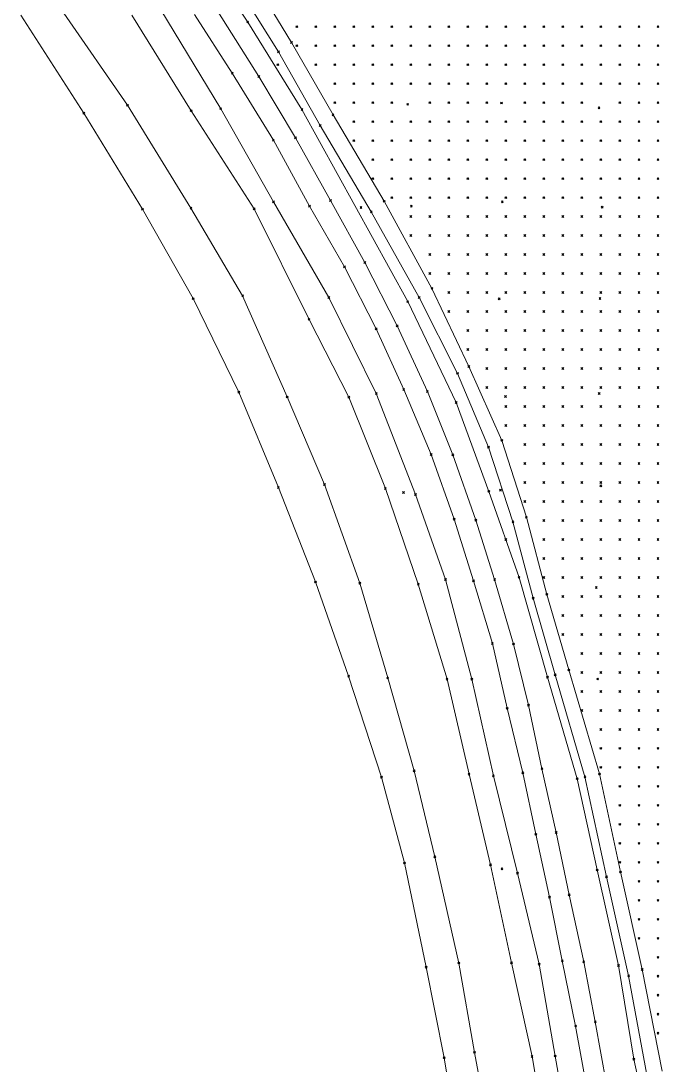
# Model space of a CAD drawing. Header units: metres. Extents: x 441556 to 446409, y 432338 to 461058.
# Drawn here: x 445646.8 to 445748, y 434113.7 to 434278.6 of the extents above; entities that cross this region are included whole.
import ezdxf

# ---------------------------------------------------------------- set-up
doc = ezdxf.new("R2010")
doc.units = ezdxf.units.M
doc.header["$MEASUREMENT"] = 0
doc.header["$PDMODE"] = 35
doc.header["$PDSIZE"] = 0.15
for name, color, linetype, lineweight in [('DTM-BRE-RevN_GRP_CANAL', 2, 'Continuous', 0), ('DTM-BRE-RevN_GRP_CANAL IRIGATIE JOS', 2, 'Continuous', 0), ('DTM-BRE-RevN_GRP_CANAL IRIGATIE SUS', 2, 'Continuous', 0), ('DTM-BRE-RevN_GRP_DIG', 2, 'Continuous', 0), ('DTM-BRE-RevN_GRP_DRUM PAMANT', 2, 'Continuous', 0), ('DTM-BRE-RevN_GRP_TALUZ JOS', 2, 'Continuous', 0), ('DTM-NOK-RevN_LIDAR_co_lidar', 91, 'Continuous', 0), ('DTM-NOK-RevN_RTK', 32, 'Continuous', 0)]:
    doc.layers.add(name, color=color, linetype=linetype, lineweight=lineweight)

msp = doc.modelspace()

# ---------------------------------------------------------------- linework, layer by layer
at = {"layer": 'DTM-BRE-RevN_GRP_CANAL'}
for p, q in [((445674.183, 434279.595, 318.749), (445680.141, 434270.33, 318.743)), ((445677.834, 434280.065, 318.782), (445684.321, 434269.802, 318.752)), ((445680.141, 434270.33, 318.743), (445686.617, 434259.722, 318.761)), ((445684.321, 434269.802, 318.752), (445690.132, 434260.105, 318.751)), ((445690.132, 434260.105, 318.751), (445695.628, 434250.217, 318.79)), ((445686.617, 434259.722, 318.761), (445692.307, 434249.318, 318.695)), ((445695.628, 434250.217, 318.79), (445701.056, 434240.42, 318.782)), ((445692.307, 434249.318, 318.695), (445697.847, 434239.753, 318.729)), ((445701.056, 434240.42, 318.782), (445706.177, 434230.42, 318.703)), ((445697.847, 434239.753, 318.729), (445702.831, 434229.935, 318.694)), ((445706.177, 434230.42, 318.703), (445710.93, 434220.071, 318.686)), ((445702.831, 434229.935, 318.694), (445707.192, 434220.386, 318.691)), ((445707.192, 434220.386, 318.691), (445711.529, 434210.091, 318.71)), ((445710.93, 434220.071, 318.686), (445714.964, 434210.039, 318.725)), ((445711.529, 434210.091, 318.71), (445715.154, 434199.901, 318.661)), ((445714.964, 434210.039, 318.725), (445718.573, 434199.75, 318.655)), ((445715.154, 434199.901, 318.661), (445718.219, 434190.165, 318.662)), ((445718.573, 434199.75, 318.655), (445721.55, 434190.378, 318.657)), ((445718.219, 434190.165, 318.662), (445721.184, 434180.256, 318.652)), ((445721.55, 434190.378, 318.657), (445724.507, 434180.177, 318.648)), ((445721.184, 434180.256, 318.652), (445723.518, 434170.023, 318.661)), ((445724.507, 434180.177, 318.648), (445726.88, 434170.512, 318.694)), ((445723.518, 434170.023, 318.661), (445726, 434159.822, 318.623)), ((445726.88, 434170.512, 318.694), (445729.019, 434160.482, 318.622)), ((445726, 434159.822, 318.623), (445728.067, 434150.12, 318.631)), ((445729.019, 434160.482, 318.622), (445731.259, 434150.406, 318.588)), ((445728.067, 434150.12, 318.631), (445730.197, 434140.195, 318.596)), ((445731.259, 434150.406, 318.588), (445733.311, 434140.575, 318.589)), ((445730.197, 434140.195, 318.596), (445732.229, 434130.135, 318.586)), ((445733.311, 434140.575, 318.589), (445735.606, 434129.987, 318.633)), ((445732.229, 434130.135, 318.586), (445734.33, 434119.846, 318.565)), ((445735.606, 434129.987, 318.633), (445737.438, 434120.517, 318.567)), ((445734.33, 434119.846, 318.565), (445736.155, 434109.828, 318.568)), ((445737.438, 434120.517, 318.567), (445739.212, 434110.631, 318.59))]:
    msp.add_line(p, q, dxfattribs=at)
at = {"layer": 'DTM-BRE-RevN_GRP_CANAL IRIGATIE JOS'}
for p, q in [((445678.308, 434264.721, 321.417), (445668.849, 434280.343, 321.226)), ((445686.656, 434249.994, 321.613), (445678.308, 434264.721, 321.417)), ((445695.386, 434234.885, 321.467), (445686.656, 434249.994, 321.613)), ((445702.873, 434219.721, 321.463), (445695.386, 434234.885, 321.467)), ((445709.037, 434203.79, 321.414), (445702.873, 434219.721, 321.463)), ((445713.808, 434190.367, 321.349), (445709.037, 434203.79, 321.414)), ((445717.95, 434174.617, 321.35), (445713.808, 434190.367, 321.349)), ((445721.346, 434159.365, 321.401), (445717.95, 434174.617, 321.35)), ((445725.165, 434143.971, 321.319), (445721.346, 434159.365, 321.401)), ((445728.576, 434129.625, 321.19), (445725.165, 434143.971, 321.319)), ((445731.107, 434115.109, 321.36), (445728.576, 434129.625, 321.19)), ((445733.621, 434100.591, 321.424), (445731.107, 434115.109, 321.36))]:
    msp.add_line(p, q, dxfattribs=at)
at = {"layer": 'DTM-BRE-RevN_GRP_CANAL IRIGATIE SUS'}
for p, q in [((445671.96, 434294.577, 320.623), (445682.566, 434278.409, 320.563)), ((445682.566, 434278.409, 320.563), (445691.14, 434264.591, 320.69)), ((445691.14, 434264.591, 320.69), (445707.819, 434234.25, 320.689)), ((445707.819, 434234.25, 320.689), (445715.457, 434218.331, 320.794)), ((445715.457, 434218.331, 320.794), (445720.624, 434204.285, 320.642)), ((445720.624, 434204.285, 320.642), (445725.396, 434190.7, 320.677)), ((445725.396, 434190.7, 320.677), (445729.895, 434174.94, 321.15)), ((445729.895, 434174.94, 321.15), (445734.589, 434158.904, 321.446)), ((445734.589, 434158.904, 321.446), (445737.712, 434144.489, 321.518)), ((445737.712, 434144.489, 321.518), (445741.094, 434129.408, 321.743)), ((445741.094, 434129.408, 321.743), (445743.51, 434114.608, 321.696)), ((445743.51, 434114.608, 321.696), (445746.943, 434098.996, 321.613))]:
    msp.add_line(p, q, dxfattribs=at)
at = {"layer": 'DTM-BRE-RevN_GRP_DIG'}
for p, q in [((445663.604, 434265.257, 325.847), (445653.524, 434279.8, 325.922)), ((445656.709, 434264.025, 326.143), (445646.771, 434279.473, 326.109)), ((445673.613, 434248.996, 325.882), (445663.604, 434265.257, 325.847)), ((445665.965, 434248.83, 326.068), (445656.709, 434264.025, 326.143)), ((445673.945, 434234.722, 326.093), (445665.965, 434248.83, 326.068)), ((445681.773, 434235.183, 325.925), (445673.613, 434248.996, 325.882)), ((445688.793, 434219.188, 325.879), (445681.773, 434235.183, 325.925)), ((445681.173, 434219.957, 326.068), (445673.945, 434234.722, 326.093)), ((445687.41, 434204.876, 326.071), (445681.173, 434219.957, 326.068)), ((445694.71, 434205.359, 325.884), (445688.793, 434219.188, 325.879)), ((445700.262, 434189.79, 325.937), (445694.71, 434205.359, 325.884)), ((445693.278, 434189.976, 326.123), (445687.41, 434204.876, 326.071)), ((445698.503, 434175.113, 326.079), (445693.278, 434189.976, 326.123)), ((445704.669, 434174.814, 325.983), (445700.262, 434189.79, 325.937)), ((445703.688, 434159.151, 326.138), (445698.503, 434175.113, 326.079)), ((445708.837, 434160.138, 326.049), (445704.669, 434174.814, 325.983)), ((445712.105, 434146.55, 326.062), (445708.837, 434160.138, 326.049)), ((445707.314, 434145.592, 326.182), (445703.688, 434159.151, 326.138)), ((445715.911, 434129.792, 325.916), (445712.105, 434146.55, 326.062)), ((445710.755, 434129.154, 326.129), (445707.314, 434145.592, 326.182)), ((445718.377, 434115.686, 326.022), (445715.911, 434129.792, 325.916)), ((445713.564, 434114.842, 326.136), (445710.755, 434129.154, 326.129)), ((445716.09, 434099.56, 326.12), (445713.564, 434114.842, 326.136)), ((445721.378, 434099.461, 326.038), (445718.377, 434115.686, 326.022))]:
    msp.add_line(p, q, dxfattribs=at)
at = {"layer": 'DTM-BRE-RevN_GRP_DRUM PAMANT'}
for p, q in [((445682.562, 434286.523, 320.732), (445689.482, 434275.172, 320.595)), ((445687.447, 434273.697, 320.593), (445680.342, 434285.06, 320.729)), ((445689.482, 434275.172, 320.595), (445696.036, 434263.754, 320.666)), ((445694.007, 434262.079, 320.703), (445687.447, 434273.697, 320.593)), ((445696.036, 434263.754, 320.666), (445704.118, 434250.089, 320.77)), ((445702.082, 434248.446, 320.828), (445694.007, 434262.079, 320.703)), ((445704.118, 434250.089, 320.77), (445711.659, 434236.347, 320.752)), ((445709.62, 434234.918, 320.749), (445702.082, 434248.446, 320.828)), ((445711.659, 434236.347, 320.752), (445717.474, 434224.014, 320.752)), ((445715.691, 434222.92, 320.738), (445709.62, 434234.918, 320.749)), ((445717.474, 434224.014, 320.752), (445722.691, 434212.34, 320.715)), ((445720.575, 434211.28, 320.575), (445715.691, 434222.92, 320.738)), ((445722.691, 434212.34, 320.715), (445726.556, 434200.182, 320.769)), ((445724.444, 434199.475, 320.734), (445720.575, 434211.28, 320.575)), ((445727.635, 434187.403, 320.854), (445724.444, 434199.475, 320.734)), ((445726.556, 434200.182, 320.769), (445729.779, 434188.019, 320.879)), ((445731.114, 434175.297, 321.083), (445727.635, 434187.403, 320.854)), ((445729.779, 434188.019, 320.879), (445733.27, 434176.075, 321.189)), ((445733.27, 434176.075, 321.189), (445738.081, 434159.647, 321.55)), ((445735.803, 434159.207, 321.54), (445731.114, 434175.297, 321.083)), ((445739.207, 434143.408, 321.627), (445735.803, 434159.207, 321.54)), ((445738.081, 434159.647, 321.55), (445741.407, 434144.176, 321.632)), ((445742.695, 434127.759, 321.666), (445739.207, 434143.408, 321.627)), ((445741.407, 434144.176, 321.632), (445744.829, 434128.767, 321.665)), ((445744.829, 434128.767, 321.665), (445747.979, 434112.732, 321.704)), ((445745.59, 434112.16, 321.7), (445742.695, 434127.759, 321.666))]:
    msp.add_line(p, q, dxfattribs=at)
at = {"layer": 'DTM-BRE-RevN_GRP_TALUZ JOS'}
for p, q in [((445673.633, 434264.403, 321.49), (445664.3, 434279.494, 321.203)), ((445683.59, 434248.886, 321.624), (445673.633, 434264.403, 321.49)), ((445692.247, 434231.445, 321.504), (445683.59, 434248.886, 321.624)), ((445698.541, 434219.16, 321.394), (445692.247, 434231.445, 321.504)), ((445704.299, 434204.737, 321.388), (445698.541, 434219.16, 321.394)), ((445709.501, 434189.639, 321.309), (445704.299, 434204.737, 321.388)), ((445714.032, 434174.619, 321.379), (445709.501, 434189.639, 321.309)), ((445717.507, 434159.613, 321.472), (445714.032, 434174.619, 321.379)), ((445720.897, 434145.308, 321.385), (445717.507, 434159.613, 321.472)), ((445724.216, 434129.831, 321.42), (445720.897, 434145.308, 321.385)), ((445727.444, 434115.036, 321.479), (445724.216, 434129.831, 321.42)), ((445730.036, 434100.031, 321.359), (445727.444, 434115.036, 321.479))]:
    msp.add_line(p, q, dxfattribs=at)
at = {"layer": 'DTM-NOK-RevN_LIDAR_co_lidar'}
for p in [(445690.336, 434277.669, 320.788), (445693.335, 434277.669, 321.349), (445696.335, 434277.669, 321.597), (445699.334, 434277.669, 321.696), (445702.333, 434277.669, 321.825), (445705.333, 434277.669, 321.77), (445708.332, 434277.669, 321.604), (445711.331, 434277.669, 321.074), (445714.331, 434277.669, 320.86), (445717.33, 434277.669, 321.145), (445720.33, 434277.669, 320.99), (445723.329, 434277.669, 320.439), (445726.328, 434277.669, 320.415), (445729.328, 434277.669, 320.432), (445732.327, 434277.669, 320.475), (445735.327, 434277.669, 320.476), (445738.326, 434277.669, 320.465), (445741.325, 434277.669, 320.435), (445744.325, 434277.669, 320.358), (445747.324, 434277.669, 320.344), (445690.336, 434274.67, 320.787), (445693.335, 434274.67, 321.092), (445696.335, 434274.67, 321.678), (445699.334, 434274.67, 321.721), (445702.333, 434274.67, 321.724), (445705.333, 434274.67, 321.461), (445708.332, 434274.67, 321.078), (445711.331, 434274.67, 320.651), (445714.331, 434274.67, 320.539), (445717.33, 434274.67, 320.471), (445720.33, 434274.67, 320.345), (445723.329, 434274.67, 320.201), (445726.328, 434274.67, 320.245), (445729.328, 434274.67, 320.292), (445732.327, 434274.67, 320.355), (445735.327, 434274.67, 320.411), (445738.326, 434274.67, 320.494), (445741.325, 434274.67, 320.476), (445744.325, 434274.67, 320.486), (445747.324, 434274.67, 320.442), (445687.336, 434271.67, 319.786), (445693.335, 434271.67, 320.975), (445696.335, 434271.67, 321.385), (445699.334, 434271.67, 321.688), (445702.333, 434271.67, 321.208), (445705.333, 434271.67, 320.693), (445708.332, 434271.67, 320.546), (445711.331, 434271.67, 320.425), (445714.331, 434271.67, 320.344), (445717.33, 434271.67, 320.221), (445720.33, 434271.67, 320.122), (445723.329, 434271.67, 320.101), (445726.328, 434271.67, 320.162), (445729.328, 434271.67, 320.324), (445732.327, 434271.67, 320.502), (445735.327, 434271.67, 320.609), (445738.326, 434271.67, 320.718), (445741.325, 434271.67, 320.721), (445744.325, 434271.67, 320.704), (445747.324, 434271.67, 320.825), (445696.335, 434268.671, 320.983), (445699.334, 434268.671, 320.874), (445702.333, 434268.671, 320.653), (445705.333, 434268.671, 320.508), (445708.332, 434268.671, 320.494), (445711.331, 434268.671, 320.483), (445714.331, 434268.671, 320.461), (445717.33, 434268.671, 320.588), (445720.33, 434268.671, 320.676), (445723.329, 434268.671, 320.264), (445726.328, 434268.671, 320.355), (445729.328, 434268.671, 320.532), (445732.327, 434268.671, 320.587), (445735.327, 434268.671, 320.688), (445738.326, 434268.671, 320.751), (445741.325, 434268.671, 320.771), (445744.325, 434268.671, 320.773), (445747.324, 434268.671, 320.849), (445696.335, 434265.671, 321.011), (445699.334, 434265.671, 320.827), (445702.333, 434265.671, 320.679), (445705.333, 434265.671, 320.628), (445711.331, 434265.671, 321.005), (445714.331, 434265.671, 321.42), (445717.33, 434265.671, 321.364), (445720.33, 434265.671, 321.143), (445726.328, 434265.671, 320.798), (445729.328, 434265.671, 320.587), (445732.327, 434265.671, 320.671), (445735.327, 434265.671, 320.777), (445741.325, 434265.671, 320.781), (445744.325, 434265.671, 320.819), (445747.324, 434265.671, 320.865), (445699.334, 434262.672, 321.104), (445702.333, 434262.672, 321.061), (445705.333, 434262.672, 321.217), (445708.332, 434262.672, 321.423), (445711.331, 434262.672, 321.487), (445714.331, 434262.672, 321.561), (445717.33, 434262.672, 321.506), (445720.33, 434262.672, 321.28), (445723.329, 434262.672, 321.038), (445726.328, 434262.672, 321.071), (445729.328, 434262.672, 321.058), (445732.327, 434262.672, 321.153), (445735.327, 434262.672, 321.251), (445738.326, 434262.672, 321.16), (445741.325, 434262.672, 321.032), (445744.325, 434262.672, 320.965), (445747.324, 434262.672, 320.949), (445699.334, 434259.673, 321.319), (445702.333, 434259.673, 321.374), (445705.333, 434259.673, 321.624), (445708.332, 434259.673, 321.452), (445711.331, 434259.673, 321.407), (445714.331, 434259.673, 321.452), (445717.33, 434259.673, 321.371), (445720.33, 434259.673, 321.256), (445723.329, 434259.673, 321.097), (445726.328, 434259.673, 321.114), (445729.328, 434259.673, 320.881), (445732.327, 434259.673, 320.854), (445735.327, 434259.673, 320.966), (445738.326, 434259.673, 320.869), (445741.325, 434259.673, 320.745), (445744.325, 434259.673, 320.606), (445747.324, 434259.673, 320.567), (445702.333, 434256.673, 321.475), (445705.333, 434256.673, 321.463), (445708.332, 434256.673, 321.193), (445711.331, 434256.673, 321.213), (445714.331, 434256.673, 320.952), (445717.33, 434256.673, 320.961), (445720.33, 434256.673, 320.876), (445723.329, 434256.673, 320.769), (445726.328, 434256.673, 320.811), (445729.328, 434256.673, 320.796), (445732.327, 434256.673, 320.773), (445735.327, 434256.673, 320.786), (445738.326, 434256.673, 320.739), (445741.325, 434256.673, 320.632), (445744.325, 434256.673, 320.511), (445747.324, 434256.673, 320.509), (445702.333, 434253.674, 321.538), (445705.333, 434253.674, 321.222), (445708.332, 434253.674, 320.837), (445711.331, 434253.674, 320.781), (445714.331, 434253.674, 320.784), (445717.33, 434253.674, 320.854), (445720.33, 434253.674, 320.853), (445723.329, 434253.674, 320.789), (445726.328, 434253.674, 320.799), (445729.328, 434253.674, 320.763), (445732.327, 434253.674, 320.733), (445735.327, 434253.674, 320.734), (445738.326, 434253.674, 320.701), (445741.325, 434253.674, 320.679), (445744.325, 434253.674, 320.659), (445747.324, 434253.674, 320.59), (445705.333, 434250.675, 321.185), (445708.332, 434250.675, 320.774), (445711.331, 434250.675, 320.635), (445714.331, 434250.675, 320.654), (445717.33, 434250.675, 320.731), (445720.33, 434250.675, 320.792), (445723.329, 434250.675, 320.849), (445726.328, 434250.675, 320.876), (445729.328, 434250.675, 320.86), (445732.327, 434250.675, 320.826), (445735.327, 434250.675, 320.82), (445738.326, 434250.675, 320.837), (445741.325, 434250.675, 320.83), (445744.325, 434250.675, 320.814), (445747.324, 434250.675, 320.776), (445708.332, 434247.675, 320.721), (445711.331, 434247.675, 320.578), (445714.331, 434247.675, 320.579), (445717.33, 434247.675, 320.633), (445720.33, 434247.675, 320.738), (445723.329, 434247.675, 320.856), (445726.328, 434247.675, 320.887), (445729.328, 434247.675, 320.872), (445732.327, 434247.675, 320.826), (445735.327, 434247.675, 320.835), (445738.326, 434247.675, 320.922), (445741.325, 434247.675, 320.964), (445744.325, 434247.675, 320.918), (445747.324, 434247.675, 320.878), (445708.332, 434244.676, 320.959), (445711.331, 434244.676, 320.764), (445714.331, 434244.676, 320.55), (445717.33, 434244.676, 320.583), (445720.33, 434244.676, 320.672), (445723.329, 434244.676, 320.75), (445726.328, 434244.676, 320.77), (445729.328, 434244.676, 320.781), (445732.327, 434244.676, 320.776), (445735.327, 434244.676, 320.774), (445738.326, 434244.676, 320.781), (445741.325, 434244.676, 320.819), (445744.325, 434244.676, 320.857), (445747.324, 434244.676, 320.849), (445711.331, 434241.676, 321.02), (445714.331, 434241.676, 320.695), (445717.33, 434241.676, 320.641), (445720.33, 434241.676, 320.746), (445723.329, 434241.676, 320.774), (445726.328, 434241.676, 320.812), (445729.328, 434241.676, 320.855), (445732.327, 434241.676, 320.877), (445735.327, 434241.676, 320.843), (445738.326, 434241.676, 320.822), (445741.325, 434241.676, 320.897), (445744.325, 434241.676, 320.93), (445747.324, 434241.676, 320.896), (445711.331, 434238.677, 321.297), (445714.331, 434238.677, 320.972), (445717.33, 434238.677, 320.741), (445720.33, 434238.677, 320.66), (445723.329, 434238.677, 320.71), (445726.328, 434238.677, 320.769), (445729.328, 434238.677, 320.836), (445732.327, 434238.677, 320.887), (445735.327, 434238.677, 320.871), (445738.326, 434238.677, 320.888), (445741.325, 434238.677, 320.978), (445744.325, 434238.677, 321.03), (445747.324, 434238.677, 320.965), (445714.331, 434235.678, 321.187), (445717.33, 434235.678, 320.905), (445720.33, 434235.678, 320.759), (445723.329, 434235.678, 320.711), (445726.328, 434235.678, 320.764), (445729.328, 434235.678, 320.828), (445732.327, 434235.678, 320.887), (445735.327, 434235.678, 320.919), (445738.326, 434235.678, 320.898), (445741.325, 434235.678, 320.933), (445744.325, 434235.678, 320.963), (445747.324, 434235.678, 320.994), (445714.331, 434232.678, 320.867), (445717.33, 434232.678, 320.845), (445720.33, 434232.678, 320.935), (445723.329, 434232.678, 320.827), (445726.328, 434232.678, 320.807), (445729.328, 434232.678, 320.868), (445732.327, 434232.678, 320.905), (445735.327, 434232.678, 320.904), (445738.326, 434232.678, 320.91), (445741.325, 434232.678, 320.92), (445744.325, 434232.678, 320.921), (445747.324, 434232.678, 320.906), (445717.33, 434229.679, 320.856), (445720.33, 434229.679, 321.019), (445723.329, 434229.679, 320.794), (445726.328, 434229.679, 320.714), (445729.328, 434229.679, 320.664), (445732.327, 434229.679, 320.693), (445735.327, 434229.679, 320.792), (445738.326, 434229.679, 320.873), (445741.325, 434229.679, 320.883), (445744.325, 434229.679, 320.897), (445747.324, 434229.679, 320.926), (445717.33, 434226.679, 321.037), (445720.33, 434226.679, 321.071), (445723.329, 434226.679, 320.736), (445726.328, 434226.679, 320.583), (445729.328, 434226.679, 320.566), (445732.327, 434226.679, 320.655), (445735.327, 434226.679, 320.774), (445738.326, 434226.679, 320.847), (445741.325, 434226.679, 320.912), (445744.325, 434226.679, 320.975), (445747.324, 434226.679, 321.022), (445720.33, 434223.68, 321.075), (445723.329, 434223.68, 320.701), (445726.328, 434223.68, 320.619), (445729.328, 434223.68, 320.63), (445732.327, 434223.68, 320.729), (445735.327, 434223.68, 320.883), (445738.326, 434223.68, 321.005), (445741.325, 434223.68, 321.12), (445744.325, 434223.68, 321.177), (445747.324, 434223.68, 321.222), (445720.33, 434220.681, 321.107), (445723.329, 434220.681, 320.768), (445726.328, 434220.681, 320.731), (445729.328, 434220.681, 320.775), (445732.327, 434220.681, 320.857), (445735.327, 434220.681, 320.997), (445738.326, 434220.681, 321.104), (445741.325, 434220.681, 321.19), (445744.325, 434220.681, 321.257), (445747.324, 434220.681, 321.298), (445723.329, 434217.681, 320.697), (445726.328, 434217.681, 320.738), (445729.328, 434217.681, 320.803), (445732.327, 434217.681, 320.892), (445735.327, 434217.681, 321.016), (445738.326, 434217.681, 321.101), (445741.325, 434217.681, 321.148), (445744.325, 434217.681, 321.222), (445747.324, 434217.681, 321.233), (445723.329, 434214.682, 320.633), (445726.328, 434214.682, 320.718), (445729.328, 434214.682, 320.76), (445732.327, 434214.682, 320.921), (445735.327, 434214.682, 320.894), (445738.326, 434214.682, 320.866), (445741.325, 434214.682, 320.906), (445744.325, 434214.682, 320.934), (445747.324, 434214.682, 320.945), (445726.328, 434211.683, 320.665), (445729.328, 434211.683, 320.635), (445732.327, 434211.683, 320.687), (445735.327, 434211.683, 320.743), (445738.326, 434211.683, 320.829), (445741.325, 434211.683, 320.907), (445744.325, 434211.683, 320.963), (445747.324, 434211.683, 321.001), (445726.328, 434208.683, 320.686), (445729.328, 434208.683, 320.7), (445732.327, 434208.683, 320.706), (445735.327, 434208.683, 320.737), (445738.326, 434208.683, 320.84), (445741.325, 434208.683, 320.981), (445744.325, 434208.683, 321.077), (445747.324, 434208.683, 321.109), (445726.328, 434205.684, 320.787), (445729.328, 434205.684, 320.832), (445732.327, 434205.684, 320.76), (445735.327, 434205.684, 320.782), (445738.326, 434205.684, 320.91), (445741.325, 434205.684, 321.052), (445744.325, 434205.684, 321.136), (445747.324, 434205.684, 321.143), (445726.328, 434202.684, 321.05), (445729.328, 434202.684, 321.08), (445732.327, 434202.684, 321.062), (445735.327, 434202.684, 320.974), (445738.326, 434202.684, 320.91), (445741.325, 434202.684, 320.979), (445744.325, 434202.684, 321.061), (445747.324, 434202.684, 321.086), (445729.328, 434199.685, 321.355), (445732.327, 434199.685, 321.32), (445735.327, 434199.685, 321.161), (445738.326, 434199.685, 320.966), (445741.325, 434199.685, 320.947), (445744.325, 434199.685, 321.048), (445747.324, 434199.685, 321.136), (445723.329, 434196.686, 320.132), (445729.328, 434196.686, 321.631), (445732.327, 434196.686, 321.558), (445735.327, 434196.686, 321.314), (445738.326, 434196.686, 321.08), (445741.325, 434196.686, 321.065), (445744.325, 434196.686, 321.142), (445747.324, 434196.686, 321.192), (445729.328, 434193.686, 321.833), (445732.327, 434193.686, 321.62), (445735.327, 434193.686, 321.288), (445738.326, 434193.686, 321.03), (445741.325, 434193.686, 321.013), (445744.325, 434193.686, 321.133), (445747.324, 434193.686, 321.223), (445729.328, 434190.687, 321.736), (445732.327, 434190.687, 321.552), (445735.327, 434190.687, 321.265), (445738.326, 434190.687, 321.015), (445741.325, 434190.687, 320.987), (445744.325, 434190.687, 321.056), (445747.324, 434190.687, 321.161), (445732.327, 434187.688, 321.3), (445735.327, 434187.688, 321.183), (445738.326, 434187.688, 321.07), (445741.325, 434187.688, 321.128), (445744.325, 434187.688, 321.195), (445747.324, 434187.688, 321.293), (445732.327, 434184.688, 321.238), (445735.327, 434184.688, 321.37), (445738.326, 434184.688, 321.214), (445741.325, 434184.688, 321.203), (445744.325, 434184.688, 321.267), (445747.324, 434184.688, 321.287), (445732.327, 434181.689, 321.611), (445735.327, 434181.689, 321.636), (445738.326, 434181.689, 321.548), (445741.325, 434181.689, 321.503), (445744.325, 434181.689, 321.507), (445747.324, 434181.689, 321.461), (445735.327, 434178.689, 321.672), (445738.326, 434178.689, 321.651), (445741.325, 434178.689, 321.664), (445744.325, 434178.689, 321.639), (445747.324, 434178.689, 321.496), (445735.327, 434175.69, 321.485), (445738.326, 434175.69, 321.431), (445741.325, 434175.69, 321.454), (445744.325, 434175.69, 321.463), (445747.324, 434175.69, 321.429), (445735.327, 434172.691, 321.269), (445738.326, 434172.691, 321.386), (445741.325, 434172.691, 321.441), (445744.325, 434172.691, 321.429), (445747.324, 434172.691, 321.517), (445735.327, 434169.691, 321.517), (445738.326, 434169.691, 321.616), (445741.325, 434169.691, 321.628), (445744.325, 434169.691, 321.603), (445747.324, 434169.691, 321.586), (445738.326, 434166.692, 321.853), (445741.325, 434166.692, 321.797), (445744.325, 434166.692, 321.673), (445747.324, 434166.692, 321.601), (445738.326, 434163.692, 322.058), (445741.325, 434163.692, 321.912), (445744.325, 434163.692, 321.735), (445747.324, 434163.692, 321.634), (445738.326, 434160.693, 322.313), (445741.325, 434160.693, 322.175), (445744.325, 434160.693, 322.068), (445747.324, 434160.693, 321.921), (445741.325, 434157.694, 322.324), (445744.325, 434157.694, 322.179), (445747.324, 434157.694, 322.009), (445741.325, 434154.694, 322.392), (445744.325, 434154.694, 322.244), (445747.324, 434154.694, 322.1), (445741.325, 434151.695, 322.441), (445744.325, 434151.695, 322.332), (445747.324, 434151.695, 322.185), (445741.325, 434148.696, 322.47), (445744.325, 434148.696, 322.307), (445747.324, 434148.696, 322.135), (445741.325, 434145.696, 322.426), (445744.325, 434145.696, 322.354), (445747.324, 434145.696, 322.246), (445744.325, 434142.697, 322.408), (445747.324, 434142.697, 322.251), (445744.325, 434139.697, 322.423), (445747.324, 434139.697, 322.252), (445744.325, 434136.698, 322.441), (445747.324, 434136.698, 322.242), (445744.325, 434133.699, 322.442), (445747.324, 434133.699, 322.229), (445747.324, 434130.699, 322.178), (445747.324, 434127.7, 322.206), (445747.324, 434124.7, 322.329), (445747.324, 434121.701, 322.386), (445747.324, 434118.702, 322.394)]:
    msp.add_point(p, dxfattribs=at)
at = {"layer": 'DTM-NOK-RevN_RTK'}
for p in [(445682.566, 434278.409, 320.563), (445689.482, 434275.172, 320.595), (445687.447, 434273.697, 320.593), (445680.141, 434270.33, 318.743), (445684.321, 434269.802, 318.752), (445663.604, 434265.257, 325.847), (445678.308, 434264.721, 321.417), (445691.14, 434264.591, 320.69), (445707.817, 434265.403, 320.836), (445722.629, 434265.614, 320.73), (445738.02, 434264.858, 320.788), (445656.709, 434264.025, 326.143), (445673.633, 434264.403, 321.49), (445696.036, 434263.754, 320.666), (445694.007, 434262.079, 320.703), (445686.617, 434259.722, 318.761), (445690.132, 434260.105, 318.751), (445686.656, 434249.994, 321.613), (445695.628, 434250.217, 318.79), (445704.118, 434250.089, 320.77), (445722.755, 434249.996, 320.885), (445665.965, 434248.83, 326.068), (445673.613, 434248.996, 325.882), (445683.59, 434248.886, 321.624), (445692.307, 434249.318, 318.695), (445700.453, 434249.108, 320.83), (445702.082, 434248.446, 320.828), (445708.401, 434249.343, 320.641), (445738.514, 434249.183, 320.924), (445701.056, 434240.42, 318.782), (445697.847, 434239.753, 318.729), (445681.773, 434235.183, 325.925), (445709.62, 434234.918, 320.749), (445711.659, 434236.347, 320.752), (445673.945, 434234.722, 326.093), (445695.386, 434234.885, 321.467), (445707.819, 434234.25, 320.689), (445722.246, 434234.7, 320.713), (445738.174, 434234.736, 320.989), (445692.247, 434231.445, 321.504), (445706.177, 434230.42, 318.703), (445702.831, 434229.935, 318.694), (445717.474, 434224.014, 320.752), (445715.691, 434222.92, 320.738), (445707.192, 434220.386, 318.691), (445710.93, 434220.071, 318.686), (445681.173, 434219.957, 326.068), (445688.793, 434219.188, 325.879), (445698.541, 434219.16, 321.394), (445702.873, 434219.721, 321.463), (445723.265, 434219.281, 320.713), (445738.028, 434219.727, 321.086), (445715.457, 434218.331, 320.794), (445722.691, 434212.34, 320.715), (445720.575, 434211.28, 320.575), (445711.529, 434210.091, 318.71), (445714.964, 434210.039, 318.725), (445694.71, 434205.359, 325.884), (445687.41, 434204.876, 326.071), (445704.299, 434204.737, 321.388), (445707.166, 434204.089, 321.342), (445709.037, 434203.79, 321.414), (445720.624, 434204.285, 320.642), (445722.456, 434204.484, 320.724), (445738.306, 434205.141, 320.915), (445715.154, 434199.901, 318.661), (445718.573, 434199.75, 318.655), (445724.444, 434199.475, 320.734), (445726.556, 434200.182, 320.769), (445713.808, 434190.367, 321.349), (445721.55, 434190.378, 318.657), (445725.396, 434190.7, 320.677), (445693.278, 434189.976, 326.123), (445700.262, 434189.79, 325.937), (445709.501, 434189.639, 321.309), (445718.219, 434190.165, 318.662), (445737.595, 434189.094, 320.928), (445727.635, 434187.403, 320.854), (445729.779, 434188.019, 320.879), (445721.184, 434180.256, 318.652), (445724.507, 434180.177, 318.648), (445733.27, 434176.075, 321.189), (445698.503, 434175.113, 326.079), (445704.669, 434174.814, 325.983), (445714.032, 434174.619, 321.379), (445717.95, 434174.617, 321.35), (445729.895, 434174.94, 321.15), (445731.114, 434175.297, 321.083), (445737.807, 434174.646, 321.324), (445723.518, 434170.023, 318.661), (445726.88, 434170.512, 318.694), (445703.688, 434159.151, 326.138), (445708.837, 434160.138, 326.049), (445717.507, 434159.613, 321.472), (445721.346, 434159.365, 321.401), (445726, 434159.822, 318.623), (445729.019, 434160.482, 318.622), (445735.803, 434159.207, 321.54), (445738.081, 434159.647, 321.55), (445734.589, 434158.904, 321.446), (445728.067, 434150.12, 318.631), (445731.259, 434150.406, 318.588), (445712.105, 434146.55, 326.062), (445707.314, 434145.592, 326.182), (445720.897, 434145.308, 321.385), (445722.701, 434144.684, 321.378), (445737.712, 434144.489, 321.518), (445725.165, 434143.971, 321.319), (445739.207, 434143.408, 321.627), (445741.407, 434144.176, 321.632), (445730.197, 434140.195, 318.596), (445733.311, 434140.575, 318.589), (445715.911, 434129.792, 325.916), (445724.216, 434129.831, 321.42), (445728.576, 434129.625, 321.19), (445732.229, 434130.135, 318.586), (445735.606, 434129.987, 318.633), (445741.094, 434129.408, 321.743), (445710.755, 434129.154, 326.129), (445742.695, 434127.759, 321.666), (445744.829, 434128.767, 321.665), (445734.33, 434119.846, 318.565), (445737.438, 434120.517, 318.567), (445713.564, 434114.842, 326.136), (445718.377, 434115.686, 326.022), (445727.444, 434115.036, 321.479), (445731.107, 434115.109, 321.36), (445743.51, 434114.608, 321.696)]:
    msp.add_point(p, dxfattribs=at)

doc.saveas('drawing.dxf')
